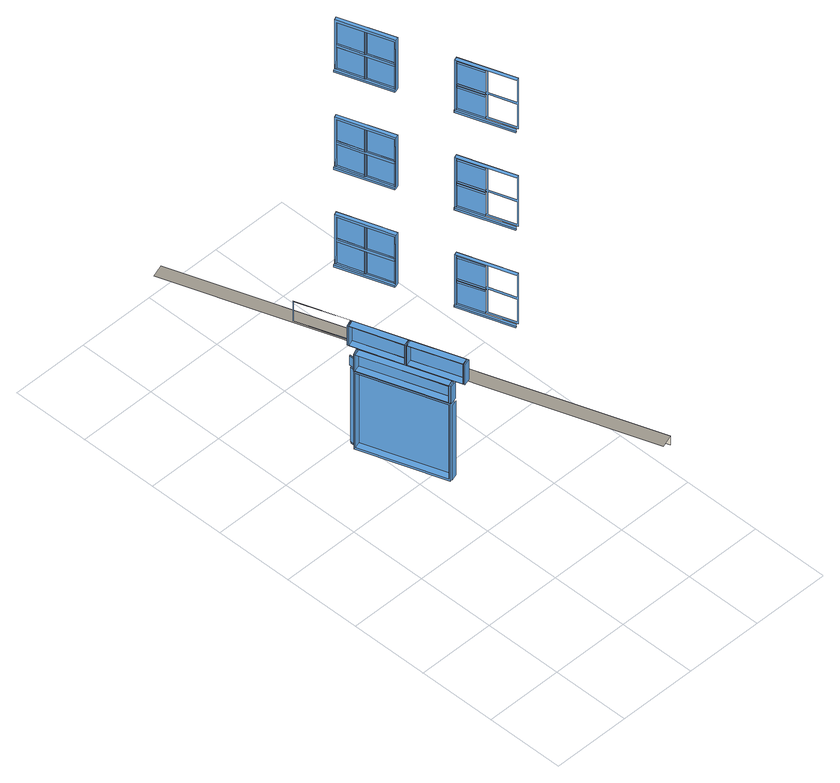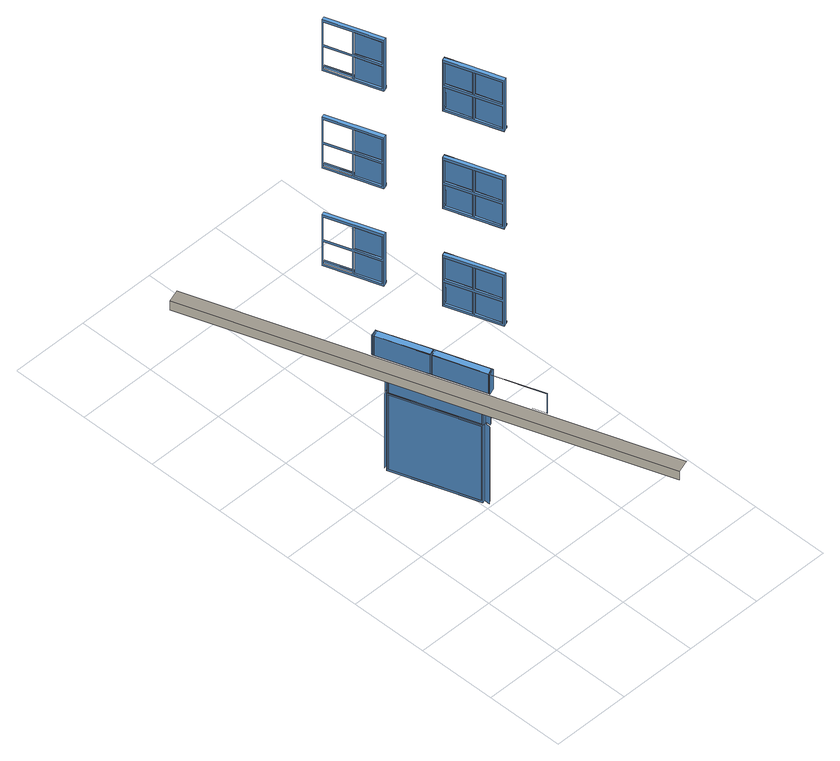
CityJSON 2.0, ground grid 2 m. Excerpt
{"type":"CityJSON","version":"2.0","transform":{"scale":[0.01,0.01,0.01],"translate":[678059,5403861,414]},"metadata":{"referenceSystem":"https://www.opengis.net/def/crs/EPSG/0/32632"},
"CityObjects":{
"building1":{"type":"Building","attributes":{"dataAvailable":"Sufficient","measuredHeight":17.63},"geometry":[{"type":"MultiSurface","lod":"3","boundaries":[[[0,1,2,3],[4,5,6,7]],[[8,9,10,11]],[[12,13,14,15]],[[16,17,18,19]],[[20,21,22,23]],[[3,24,25,2]],[[4,26,27,5]],[[11,10,28,29]],[[15,14,30,31]],[[19,18,32,33]],[[34,35,1,0],[36,37,38,39]],[[40,41,42,43,44,45,9,8]],[[46,47,48,49,50,51,13,12]],[[52,53,54,55,56,57,17,16]],[[58,59,60,41]],[[61,62,63,64]],[[65,66,67,47]],[[68,69,70,71]],[[72,73,74,53]],[[75,76,77,78]],[[1,79,25,2]],[[7,80,26,4]],[[40,41,60,64,63,81,82,83,84,85,44,45,86,87]],[[46,47,67,71,70,88,89,90,91,92,50,51,93,94]],[[52,53,74,78,77,95,96,97,98,99,56,57,100,101]],[[61,64,60,59]],[[68,71,67,66]],[[75,78,74,73]],[[102,103,82,81]],[[104,105,89,88]],[[106,107,96,95]],[[108,109,42,43]],[[110,111,48,49]],[[112,113,54,55]],[[40,87,114,115,29]],[[46,94,116,117,31]],[[52,101,118,119,33]],[[59,120,109,60]],[[62,121,81,63]],[[66,122,111,67]],[[69,123,88,70]],[[73,124,113,74]],[[76,125,95,77]],[[5,27,126,6]],[[84,103,102,64,60,109,108,85]],[[91,105,104,71,67,111,110,92]],[[98,107,106,78,74,113,112,99]],[[3,24,127,0]],[[128,61,64,102]],[[129,58,41,42]],[[130,68,71,104]],[[131,65,47,48]],[[132,75,78,106]],[[133,72,53,54]],[[120,129,42,109]],[[121,128,102,81]],[[122,131,48,111]],[[123,130,104,88]],[[124,133,54,113]],[[125,132,106,95]],[[134,135,108,43]],[[136,137,82,103]],[[138,139,110,49]],[[140,141,89,105]],[[142,143,112,55]],[[144,145,96,107]],[[6,126,80,7]],[[0,127,79,1]],[[36,146,147,37]],[[135,108,109,120]],[[137,82,81,121]],[[139,110,111,122]],[[141,89,88,123]],[[143,112,113,124]],[[145,96,95,125]],[[129,42,43,134]],[[128,102,103,136]],[[131,48,49,138]],[[130,104,105,140]],[[133,54,55,142]],[[132,106,107,144]],[[61,128,120,59]],[[62,121,128,61]],[[59,120,129,58]],[[68,130,122,66]],[[69,123,130,68]],[[66,122,131,65]],[[75,132,124,73]],[[76,125,132,75]],[[73,124,133,72]],[[137,148,83,82]],[[135,149,85,108]],[[141,150,90,89]],[[139,151,92,110]],[[145,152,97,96]],[[143,153,99,112]],[[86,154,114,87]],[[93,155,116,94]],[[100,156,118,101]],[[157,136,103,84]],[[158,134,43,44]],[[159,140,105,91]],[[160,138,49,50]],[[161,144,107,98]],[[162,142,55,56]],[[45,9,10,28,163,154,86]],[[51,13,14,30,164,155,93]],[[57,17,18,32,165,156,100]],[[29,115,163,28]],[[31,117,164,30]],[[33,119,165,32]],[[59,58,166,167]],[[62,61,168,169]],[[66,65,170,171]],[[69,68,172,173]],[[73,72,174,175]],[[76,75,176,177]],[[120,135,134,129]],[[137,136,128,121]],[[122,139,138,131]],[[141,140,130,123]],[[124,143,142,133]],[[145,144,132,125]],[[135,120,128,136]],[[139,122,130,140]],[[143,124,132,144]],[[149,158,44,85]],[[148,157,84,83]],[[151,160,50,92]],[[150,159,91,90]],[[153,162,56,99]],[[152,161,98,97]],[[35,178,79,1]],[[39,179,146,36]],[[180,181,25,24],[22,21,182,183]],[[61,128,184,168]],[[58,129,185,166]],[[68,130,186,172]],[[65,131,187,170]],[[75,132,188,176]],[[72,133,189,174]],[[149,85,84,157]],[[151,92,91,159]],[[153,99,98,161]],[[37,147,190,38]],[[0,127,191,34]],[[121,62,169,192]],[[120,59,167,193]],[[123,69,173,194]],[[122,66,171,195]],[[125,76,177,196]],[[124,73,175,197]],[[198,199,200,201]],[[202,203,204,205]],[[206,207,208,209]],[[149,135,136,157]],[[157,136,137,148]],[[158,134,135,149]],[[151,139,140,159]],[[159,140,141,150]],[[160,138,139,151]],[[153,143,144,161]],[[161,144,145,152]],[[162,142,143,153]],[[210,201,198,211]],[[212,205,202,213]],[[214,209,206,215]],[[216,217,218,219],[220,221,222,223]],[[224,225,226,227],[228,229,230,231]],[[128,121,192,184]],[[129,120,193,185]],[[130,123,194,186]],[[131,122,195,187]],[[132,125,196,188]],[[133,124,197,189]],[[135,134,232,233]],[[137,136,234,235]],[[139,138,236,237]],[[141,140,238,239]],[[143,142,240,241]],[[145,144,242,243]],[[38,190,179,39]],[[35,178,191,34]],[[244,245,246,247]],[[134,158,248,232]],[[136,157,249,234]],[[138,160,250,236]],[[140,159,251,238]],[[142,162,252,240]],[[144,161,253,242]],[[114,154,163,115],[168,184,192,169],[193,167,166,185],[254,233,232,248],[234,249,255,235]],[[116,155,164,117],[172,186,194,173],[195,171,170,187],[256,237,236,250],[238,251,257,239]],[[118,156,165,119],[176,188,196,177],[197,175,174,189],[258,241,240,252],[242,253,259,243]],[[148,137,235,255]],[[149,135,233,254]],[[150,141,239,257]],[[151,139,237,256]],[[152,145,243,259]],[[153,143,241,258]],[[201,200,260,210]],[[205,204,261,212]],[[209,208,262,214]],[[211,263,264,265,266,267,199,198]],[[213,268,269,270,271,272,203,202]],[[215,273,274,275,276,277,207,206]],[[157,148,255,249]],[[158,149,254,248]],[[159,150,257,251]],[[160,151,256,250]],[[161,152,259,253]],[[162,153,258,252]],[[218,278,279,219]],[[226,280,281,227]],[[220,282,283,221]],[[228,284,285,229]],[[286,287,288,289]],[[290,291,292,263]],[[293,294,295,296]],[[297,298,299,268]],[[300,301,302,303]],[[304,305,306,273]],[[307,308,309,310]],[[80,26,27,126]],[[24,25,79,127],[80,126,27,26]],[[293,296,292,291]],[[300,303,299,298]],[[307,310,306,305]],[[211,311,312,313,210]],[[213,314,315,316,212]],[[215,317,318,319,214]],[[291,320,321,292]],[[294,322,323,295]],[[298,324,325,299]],[[301,326,327,302]],[[305,328,329,306]],[[308,330,331,309]],[[332,293,296,333]],[[334,290,263,264]],[[335,300,303,336]],[[337,297,268,269]],[[338,307,310,339]],[[340,304,273,274]],[[341,342,343,344]],[[345,346,347,348]],[[217,349,278,218]],[[223,350,282,220]],[[225,351,280,226]],[[231,352,284,228]],[[293,332,320,291]],[[294,322,332,293]],[[291,320,334,290]],[[300,335,324,298]],[[301,326,335,300]],[[298,324,337,297]],[[307,338,328,305]],[[308,330,338,307]],[[305,328,340,304]],[[353,354,312,311]],[[355,356,315,314]],[[357,358,318,317]],[[359,360,361,362]],[[221,283,363,222]],[[219,279,364,216]],[[229,285,365,230]],[[227,281,366,224]],[[291,290,367,368]],[[294,293,369,370]],[[298,297,371,372]],[[301,300,373,374]],[[305,304,375,376]],[[308,307,377,378]],[[179,146,147,190]],[[127,79,178,191],[179,190,147,146]],[[293,332,379,369]],[[290,334,380,367]],[[300,335,381,373]],[[297,337,382,371]],[[307,338,383,377]],[[304,340,384,375]],[[322,294,370,385]],[[320,291,368,386]],[[326,301,374,387]],[[324,298,372,388]],[[330,308,378,389]],[[328,305,376,390]],[[222,363,350,223]],[[230,365,352,231]],[[217,349,364,216]],[[224,366,351,225]],[[391,392,393,394]],[[395,396,397,398]],[[312,354,399,313],[369,379,385,370],[386,368,367,380],[400,401,402,403],[404,405,406,407]],[[315,356,408,316],[373,381,387,374],[388,372,371,382],[409,410,411,412],[413,414,415,416]],[[318,358,417,319],[377,383,389,378],[390,376,375,384],[418,419,420,421],[422,423,424,425]],[[426,427,428,429]],[[350,282,283,363]],[[279,278,349,364],[350,363,283,282]],[[352,284,285,365]],[[281,280,351,366],[352,365,285,284]],[[428,427,430,431]]],"semantics":{"surfaces":[{"type":"Window"},{"type":"OuterFloorSurface"},{"type":"WallSurface"}],"values":[0,0,0,0,0,0,0,0,0,0,0,0,0,0,0,0,0,0,0,0,0,0,0,0,0,0,0,0,0,0,0,0,0,0,0,0,0,0,0,0,0,0,0,0,0,0,0,0,0,0,0,0,0,0,0,0,0,0,0,0,0,0,0,0,0,0,0,0,0,0,0,0,0,0,0,0,0,0,0,0,0,0,0,0,0,0,0,0,0,0,0,0,0,0,0,0,0,0,0,0,0,0,0,0,0,0,0,0,0,0,0,0,0,0,0,0,0,0,0,0,0,0,0,0,0,0,0,0,0,0,0,0,0,0,0,0,0,0,0,0,0,0,0,0,0,0,0,0,0,0,0,0,0,0,0,0,0,0,0,0,0,0,0,0,0,0,0,0,0,0,0,0,0,0,0,0,0,0,0,0,0,0,0,0,0,0,0,0,0,0,0,0,0,0,0,0,0,0,0,0,0,0,0,0,0,0,0,0,0,0,0,0,0,0,0,0,0,0,0,0,0,0,0,0,0,0,0,0,0,0,0,0,0,0,0,0,0,0,0,0,0,0,0,0,0,0,0,0,0,0,0,0,0,0,0,0,0,0,0,0,0,0,0,0,0,0,0,0,0,0,0,0,0,0,0,0,0,0,0,0,0,0,0,0,0,0,0,0,0,0,0,0,0,0,1,0,0,0,0,2]}}]}
},
"vertices":[
[207,649,396],[207,649,455],[163,778,455],[163,778,396],[164,776,397],[164,776,454],[206,652,454],[206,652,397],[155,813,907],[202,676,907],[202,676,902],[155,813,902],[155,813,617],[202,676,617],[202,676,612],[155,813,612],[155,813,1197],[202,676,1197],[202,676,1192],[155,813,1192],[162,780,454],[179,786,454],[179,786,397],[162,780,397],[179,784,396],[179,784,455],[180,782,397],[180,782,454],[206,677,902],[159,814,902],[206,677,612],[159,814,612],[206,677,1192],[159,814,1192],[252,521,396],[252,521,455],[208,647,397],[208,647,454],[251,523,454],[251,523,397],[159,814,908],[161,811,908],[182,747,908],[184,744,908],[205,681,908],[206,677,908],[159,814,618],[161,811,618],[182,747,618],[184,744,618],[205,681,618],[206,677,618],[159,814,1198],[161,811,1198],[182,747,1198],[184,744,1198],[205,681,1198],[206,677,1198],[165,812,908],[165,812,974],[161,811,974],[165,812,981],[165,812,1047],[161,811,1047],[161,811,981],[165,812,618],[165,812,684],[161,811,684],[165,812,691],[165,812,757],[161,811,757],[161,811,691],[165,812,1198],[165,812,1264],[161,811,1264],[165,812,1271],[165,812,1337],[161,811,1337],[161,811,1271],[223,655,455],[223,657,397],[182,747,1047],[184,744,1047],[205,681,1047],[205,681,981],[205,681,974],[206,677,1054],[159,814,1054],[182,747,757],[184,744,757],[205,681,757],[205,681,691],[205,681,684],[206,677,764],[159,814,764],[182,747,1337],[184,744,1337],[205,681,1337],[205,681,1271],[205,681,1264],[206,677,1344],[159,814,1344],[182,747,981],[184,744,981],[182,747,691],[184,744,691],[182,747,1271],[184,744,1271],[184,744,974],[182,747,974],[184,744,684],[182,747,684],[184,744,1264],[182,747,1264],[168,817,1054],[168,817,902],[168,817,764],[168,817,612],[168,817,1344],[168,817,1192],[186,749,974],[186,749,1047],[186,749,684],[186,749,757],[186,749,1264],[186,749,1337],[223,657,454],[223,655,396],[186,749,981],[186,749,908],[186,749,691],[186,749,618],[186,749,1271],[186,749,1198],[188,745,908],[188,745,974],[188,745,981],[188,745,1047],[188,745,618],[188,745,684],[188,745,691],[188,745,757],[188,745,1198],[188,745,1264],[188,745,1271],[188,745,1337],[224,653,397],[224,653,454],[209,682,1047],[209,682,974],[209,682,757],[209,682,684],[209,682,1337],[209,682,1264],[215,680,1054],[215,680,764],[215,680,1344],[209,682,981],[209,682,908],[209,682,691],[209,682,618],[209,682,1271],[209,682,1198],[215,680,902],[215,680,612],[215,680,1192],[169,813,908],[169,813,974],[169,813,981],[169,813,1047],[169,813,618],[169,813,684],[169,813,691],[169,813,757],[169,813,1198],[169,813,1264],[169,813,1271],[169,813,1337],[268,526,455],[267,529,397],[135,912,396],[135,912,455],[136,910,454],[136,910,397],[191,750,981],[191,750,908],[191,750,691],[191,750,618],[191,750,1271],[191,750,1198],[267,529,454],[268,526,396],[191,750,1047],[191,750,974],[191,750,757],[191,750,684],[191,750,1337],[191,750,1264],[247,546,907],[294,409,907],[294,409,902],[247,546,902],[247,546,617],[294,409,617],[294,409,612],[247,546,612],[247,546,1197],[294,409,1197],[294,409,1192],[247,546,1192],[251,548,902],[251,548,908],[251,548,612],[251,548,618],[251,548,1192],[251,548,1198],[251,561,312],[251,561,362],[177,775,362],[177,775,312],[179,772,314],[179,772,362],[249,565,362],[249,565,314],[251,560,80],[251,560,311],[178,774,311],[178,774,80],[179,771,86],[179,771,306],[250,564,306],[250,564,86],[192,747,908],[192,747,974],[192,747,981],[192,747,1047],[192,747,618],[192,747,684],[192,747,691],[192,747,757],[192,747,1198],[192,747,1264],[192,747,1271],[192,747,1337],[252,518,397],[269,524,397],[269,524,454],[252,518,454],[214,684,908],[214,684,981],[214,684,618],[214,684,691],[214,684,1198],[214,684,1271],[214,684,974],[214,684,1047],[214,684,684],[214,684,757],[214,684,1264],[214,684,1337],[298,411,902],[298,411,612],[298,411,1192],[252,544,908],[274,481,908],[275,478,908],[297,414,908],[298,411,908],[252,544,618],[274,481,618],[275,478,618],[297,414,618],[298,411,618],[252,544,1198],[274,481,1198],[275,478,1198],[297,414,1198],[298,411,1198],[193,781,362],[193,781,312],[194,780,311],[194,780,80],[195,777,314],[195,777,362],[195,776,86],[195,776,306],[183,774,342],[182,792,342],[182,792,315],[183,774,315],[256,546,908],[256,546,974],[252,544,974],[256,546,981],[256,546,1047],[252,544,1047],[252,544,981],[256,546,618],[256,546,684],[252,544,684],[256,546,691],[256,546,757],[252,544,757],[252,544,691],[256,546,1198],[256,546,1264],[252,544,1264],[256,546,1271],[256,546,1337],[252,544,1337],[252,544,1271],[251,548,1054],[259,551,1054],[259,551,902],[251,548,764],[259,551,764],[259,551,612],[251,548,1344],[259,551,1344],[259,551,1192],[278,483,974],[274,481,974],[278,483,1047],[274,481,1047],[278,483,684],[274,481,684],[278,483,757],[274,481,757],[278,483,1264],[274,481,1264],[278,483,1337],[274,481,1337],[278,483,981],[274,481,981],[278,483,908],[278,483,691],[274,481,691],[278,483,618],[278,483,1271],[274,481,1271],[278,483,1198],[185,774,314],[184,792,314],[184,792,343],[185,774,343],[185,774,306],[185,792,306],[185,792,86],[185,774,86],[267,567,362],[266,571,314],[267,566,311],[266,570,86],[298,411,1054],[306,414,1054],[298,411,764],[306,414,764],[298,411,1344],[306,414,1344],[187,775,80],[187,792,80],[187,792,311],[187,775,311],[266,571,362],[267,567,312],[266,570,306],[267,566,80],[261,547,908],[261,547,974],[261,547,981],[261,547,1047],[261,547,618],[261,547,684],[261,547,691],[261,547,757],[261,547,1198],[261,547,1264],[261,547,1271],[261,547,1337],[282,484,981],[282,484,908],[282,484,691],[282,484,618],[282,484,1271],[282,484,1198],[282,484,1047],[282,484,974],[282,484,757],[282,484,684],[282,484,1337],[282,484,1264],[252,558,314],[268,563,314],[268,563,362],[252,558,362],[253,557,86],[269,562,86],[269,562,306],[253,557,306],[306,414,902],[305,417,974],[284,480,974],[284,480,908],[305,417,908],[284,480,981],[305,417,981],[305,417,1047],[284,480,1047],[306,414,612],[305,417,684],[284,480,684],[284,480,618],[305,417,618],[284,480,691],[305,417,691],[305,417,757],[284,480,757],[306,414,1192],[305,417,1264],[284,480,1264],[284,480,1198],[305,417,1198],[284,480,1271],[305,417,1271],[305,417,1337],[284,480,1337],[417,93,392],[449,104,392],[61,1230,392],[29,1219,392],[449,104,366],[61,1230,366]
]}
